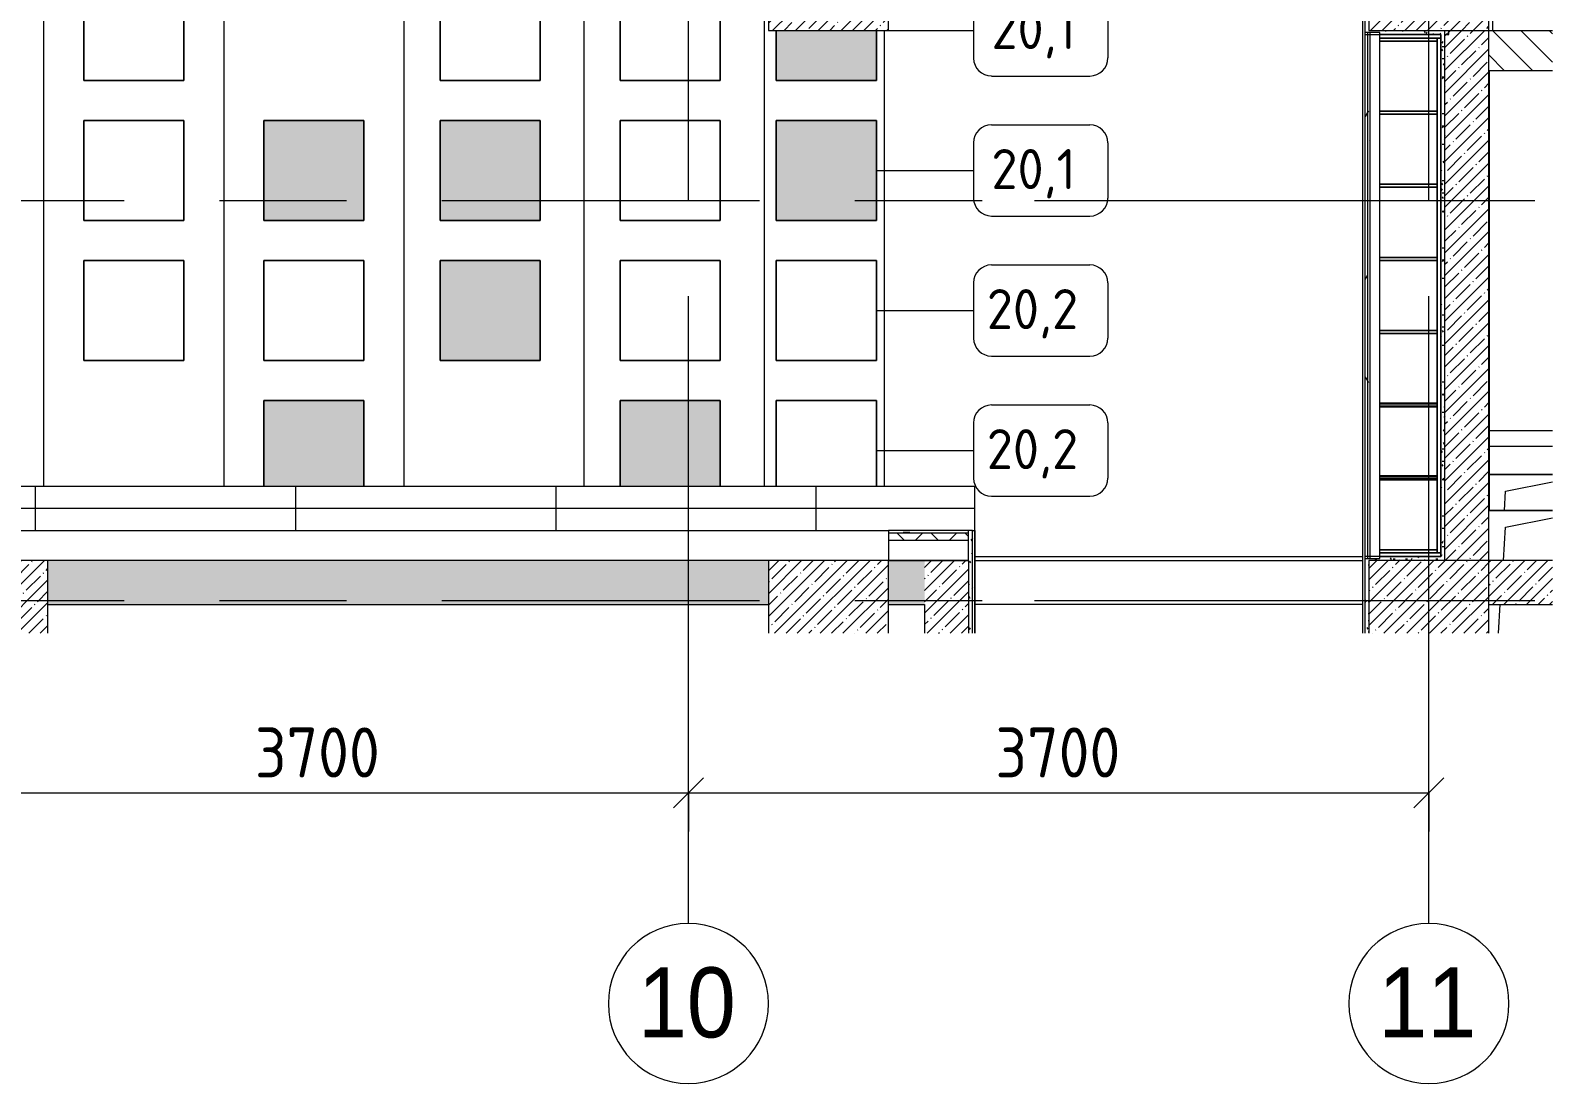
# Model space of a CAD drawing. Header units: millimetres. Extents: x -3724 to 231642, y -8553 to 29017.
# Drawn here: x 224035 to 231641, y 12586 to 17850 of the extents above; entities that cross this region are included whole.
import ezdxf

# ---------------------------------------------------------------- set-up
doc = ezdxf.new("R2010")
doc.units = ezdxf.units.MM
doc.linetypes.add('Осевая', pattern=[3175, 635, -476.25, 1587.5, -476.25])
for name, color, linetype, lineweight in [('A-ANNO-DIMS', 7, 'Continuous', 9), ('A-ANNO-DIMS-100', 7, 'Continuous', 9), ('A-GENM', 7, 'Continuous', 9), ('A-WALL', 7, 'Continuous', 9), ('I-FURN-IDEN', 7, 'Continuous', 9), ('I-WALL', 7, 'Continuous', 9), ('S-COLS', 7, 'Continuous', 9), ('S-STRS', 7, 'Continuous', 13), ('Оси', 7, 'Continuous', 9), ('Оси-1', 7, 'Continuous', 20), ('Оси-2', 7, 'Осевая', 9)]:
    doc.layers.add(name, color=color, linetype=linetype, lineweight=lineweight)
for name, color, linetype, lineweight, true_color in [('A-WALL-1', 9, 'Continuous', 9, 0x808080), ('A-WALL-FNSH-1', 9, 'Continuous', 9, 0x808080), ('A-WALL-PATT-1', 7, 'Continuous', 9, 0x787878), ('I-FURN-1', 9, 'Continuous', 9, 0x808080), ('I-FURN-4', 7, 'Continuous', 13, 0x214343), ('I-FURN-6', 7, 'Continuous', 13, 0xa8c4c4)]:
    doc.layers.add(name, color=color, linetype=linetype, lineweight=lineweight, true_color=true_color)
doc.layers.add('I-FURN-5', color=7, linetype='Continuous', lineweight=13, true_color=0xa4d9d9, transparency=1)
doc.styles.add('Arial', font='arial.ttf', dxfattribs={"width": 0.9, "height": 350})
doc.styles.add('GOST Common', font='GOST_Common.ttf', dxfattribs={"height": 200})
doc.styles.add('ISOCPEUR', font='isocpeur.ttf', dxfattribs={"width": 0.9, "height": 250})
doc.dimstyles.new('ISO-2_5_0_9К_БОЛЬШОЙ', dxfattribs={"dimscale": 304.8, "dimtxt": 248.995294, "dimasz": 0.492126, "dimexe": 0.393701, "dimexo": 0.984252, "dimgap": 0, "dimtad": 1, "dimdec": 0, "dimrnd": 10, "dimzin": 0, "dimdsep": 46, "dimtxsty": 'ISOCPEUR', "dimblk1": 'OBLIQUE', "dimblk2": 'OBLIQUE', "dimsah": 1, "dimcen": 0.09, "dimdle": 0.393701, "dimazin": 0, "dimtfac": 1, "dimtdec": 4, "dimtix": 1, "dimtmove": 0, "dimatfit": 3, "dimfxl": 1, "dimtvp": 1, "dimtolj": 1, "dimtzin": 0, "dimarcsym": 2})
pattern_1 = [(45, (197712.85, 0), (-57.02463, 57.02463), []), (45, (197769.88, 0), (-57.02463, 57.02463), [100.806, -20.161, 3.353, -16.808])]
pattern_2 = [(0, (197712.853, 0), (121.92, 30.48), [10.058, -81.382, 10.058, -81.382, -487.68]), (0, (197712.853, 0), (121.92, 30.48), [-182.88, 10.058, -172.822, 10.058, -81.382, -213.36]), (0, (197712.853, 0), (121.92, 30.48), [-457.2, 10.058, -50.902, 10.058, -142.342]), (120, (197758.573, 15.24), (-87.356454, 90.345817), [10.058, -81.382, 10.058, -81.382, -487.68]), (120, (197758.573, 15.24), (-87.356454, 90.345817), [-182.88, 10.058, -172.822, 10.058, -81.382, -213.36]), (120, (197758.573, 15.24), (-87.356454, 90.345817), [-457.2, 10.058, -50.902, 10.058, -142.342]), (240, (197773.813, 76.2), (-34.563546, -120.825817), [10.058, -81.382, 10.058, -81.382, -487.68]), (240, (197773.813, 76.2), (-34.563546, -120.825817), [-182.88, 10.058, -172.822, 10.058, -81.382, -213.36]), (240, (197773.813, 76.2), (-34.563546, -120.825817), [-457.2, 10.058, -50.902, 10.058, -142.342])]
pattern_3 = [(0, (197712.85, 0), (406.4, 101.6), [33.528, -271.272, 33.528, -271.272, -1625.6]), (0, (197712.85, 0), (406.4, 101.6), [-609.6, 33.528, -576.072, 33.528, -271.272, -711.2]), (0, (197712.85, 0), (406.4, 101.6), [-1524, 33.528, -169.672, 33.528, -474.472]), (120, (197865.25, 50.8), (-291.18818, 301.15272), [33.528, -271.272, 33.528, -271.272, -1625.6]), (120, (197865.25, 50.8), (-291.18818, 301.15272), [-609.6, 33.528, -576.072, 33.528, -271.272, -711.2]), (120, (197865.25, 50.8), (-291.18818, 301.15272), [-1524, 33.528, -169.672, 33.528, -474.472]), (240, (197916.05, 254), (-115.21182, -402.75272), [33.528, -271.272, 33.528, -271.272, -1625.6]), (240, (197916.05, 254), (-115.21182, -402.75272), [-609.6, 33.528, -576.072, 33.528, -271.272, -711.2]), (240, (197916.05, 254), (-115.21182, -402.75272), [-1524, 33.528, -169.672, 33.528, -474.472])]

# ---------------------------------------------------------------- blocks, each defined once
blk = doc.blocks.new('BSC_Колонна _Прямоугольная - 600х600-V291-План мебели_ фрагмент 1')
at = {"layer": 'S-COLS'}
h = blk.add_hatch(dxfattribs=at)
h.set_pattern_fill('FP_12', color=256, style=0, pattern_type=2)
h.set_pattern_definition([(45, (-26110, -14900), (-57.02463, 57.02463), []), (45, (-26052.975, -14900), (-57.02463, 57.02463), [100.806, -20.161, 3.353, -16.808])])
h.paths.add_polyline_path([(300, -63.5), (300, 300), (-300, 300), (-300, -63.5)])
for p, q in [((300, 300), (-300, 300)), ((-300, 300), (-300, -63.5)), ((300, -63.5), (300, 300))]:
    blk.add_line(p, q, dxfattribs=at)
blk = doc.blocks.new('BSC_Колонна _Прямоугольная - 600х600-V293-План мебели_ фрагмент 1')
at = {"layer": 'S-COLS'}
h = blk.add_hatch(dxfattribs=at)
h.set_pattern_fill('FP_38', color=256, style=0, pattern_type=2)
h.set_pattern_definition([(45, (-33310, -18150), (-57.02463, 57.02463), []), (45, (-33252.975, -18150), (-57.02463, 57.02463), [100.806, -20.161, 3.353, -16.808])])
h.paths.add_polyline_path([(300, -300), (300, 300), (-300, 300), (-300, -300), (60, -300)])
for p, q in [((300, 300), (-300, 300)), ((-300, 300), (-300, -300)), ((300, -300), (300, 300)), ((-300, -300), (300, -300))]:
    blk.add_line(p, q, dxfattribs=at)
blk = doc.blocks.new('BSC_Колонна _Прямоугольная - 600х600-V294-План мебели_ фрагмент 1')
at = {"layer": 'S-COLS'}
h = blk.add_hatch(dxfattribs=at)
h.set_pattern_fill('FP_44', color=256, style=0, pattern_type=2)
h.set_pattern_definition([(45, (-33310, -14900), (-57.02463, 57.02463), []), (45, (-33252.975, -14900), (-57.02463, 57.02463), [100.806, -20.161, 3.353, -16.808])])
h.paths.add_polyline_path([(-300, -63.5), (300, -63.5), (300, 300), (-300, 300)])
for p, q in [((300, 300), (-300, 300)), ((-300, 300), (-300, -63.5)), ((300, -63.5), (300, 300))]:
    blk.add_line(p, q, dxfattribs=at)
blk = doc.blocks.new('BSC_Колонна _Прямоугольная - 600х600-V296-План мебели_ фрагмент 1')
at = {"layer": 'S-COLS'}
h = blk.add_hatch(dxfattribs=at)
h.set_pattern_fill('FP_47', color=256, style=0, pattern_type=2)
h.set_pattern_definition([(45, (-30310, -14900), (-57.02463, 57.02463), []), (45, (-30252.975, -14900), (-57.02463, 57.02463), [100.806, -20.161, 3.353, -16.808])])
h.paths.add_polyline_path([(300, -63.5), (300, 300), (-300, 300), (-300, -63.5)])
for p, q in [((300, 300), (-300, 300)), ((-300, 300), (-300, -63.5)), ((300, -63.5), (300, 300))]:
    blk.add_line(p, q, dxfattribs=at)
blk = doc.blocks.new('GM_Отверстие прямоугольное _в плите_ - Отверстие-21959735-План мебели_ фрагмент 1')
at = {"layer": 'A-GENM'}
for p, q in [((-249.5, 750), (67.8, 750)), ((67.8, 750), (-249.5, 750)), ((-166.7, 666.7), (67.8, 713.6)), ((-172.4, 570), (-166.7, 666.7))]:
    blk.add_line(p, q, dxfattribs=at)
blk = doc.blocks.new('GM_Отверстие прямоугольное _в плите_ - Отверстие-21981135-План мебели_ фрагмент 1')
at = {"layer": 'A-GENM'}
for p, q in [((-250, 650), (67.8, 650)), ((67.8, 650), (-250, 650)), ((-166.7, 566.7), (67.8, 613.6)), ((-178.1, 400), (-166.7, 566.7)), ((-203, 36.5), (-193.2, 180))]:
    blk.add_line(p, q, dxfattribs=at)
blk = doc.blocks.new('Подушка 500500  - Подушка 500х500 _второго цвета_-30765996-План мебели_ фрагмент 1')
at = {"layer": 'I-FURN-6'}
for p, q in [((250, 250), (-250, 250)), ((-250, 250), (-250, -250)), ((-250, -250), (-250, 250)), ((-250, 250), (250, 250)), ((250, -250), (250, 250)), ((250, 250), (250, -250)), ((-250, -250), (250, -250)), ((250, -250), (-250, -250))]:
    blk.add_line(p, q, dxfattribs=at)
blk = doc.blocks.new('Подушка 500500  - Подушка 500500 -30734744-План мебели_ фрагмент 1')
at = {"layer": 'I-FURN-5'}
blk.add_hatch(color=256, dxfattribs=at).paths.add_polyline_path([(-250, -250), (250, -250), (250, 250), (-250, 250)])
at = {"layer": 'I-FURN-4'}
for p, q in [((250, 250), (-250, 250)), ((-250, 250), (-250, -250)), ((-250, -250), (-250, 250)), ((-250, 250), (250, 250)), ((250, -250), (250, 250)), ((250, 250), (250, -250)), ((-250, -250), (250, -250)), ((250, -250), (-250, -250))]:
    blk.add_line(p, q, dxfattribs=at)
blk = doc.blocks.new('Подушка 500500  - Подушка 500500 -V301-План мебели_ фрагмент 1')
at = {"layer": 'I-FURN-5'}
blk.add_hatch(color=256, dxfattribs=at).paths.add_polyline_path([(250, -180), (250, 250), (-250, 250), (-250, -180)])
at = {"layer": 'I-FURN-4'}
for p, q in [((250, 250), (-250, 250)), ((-250, 250), (-250, -180)), ((-250, -180), (-250, 250)), ((-250, 250), (250, 250)), ((250, -180), (250, 250)), ((250, 250), (250, -180))]:
    blk.add_line(p, q, dxfattribs=at)
blk = doc.blocks.new('Подушка 500500  - Подушка 500500 -V310-План мебели_ фрагмент 1')
at = {"layer": 'I-FURN-5'}
blk.add_hatch(color=256, dxfattribs=at).paths.add_polyline_path([(-250, -250), (250, -250), (250, 0), (-250, 0)])
at = {"layer": 'I-FURN-4'}
for p, q in [((-250, 0), (-250, -250)), ((-250, -250), (-250, 0)), ((250, -250), (250, 0)), ((250, 0), (250, -250)), ((-250, -250), (250, -250)), ((250, -250), (-250, -250))]:
    blk.add_line(p, q, dxfattribs=at)
blk = doc.blocks.new('Подушка 500500  - Подушка 500500 -V311-План мебели_ фрагмент 1')
at = {"layer": 'I-FURN-5'}
blk.add_hatch(color=256, dxfattribs=at).paths.add_polyline_path([(250, -250), (250, 250), (-250, 250), (-250, -250)])
at = {"layer": 'I-FURN-4'}
for p, q in [((250, 250), (-250, 250)), ((-250, 250), (-250, -250)), ((-250, -250), (-250, 250)), ((-250, 250), (250, 250)), ((250, -250), (250, 250)), ((250, 250), (250, -250)), ((-250, -250), (250, -250)), ((250, -250), (-250, -250))]:
    blk.add_line(p, q, dxfattribs=at)
blk = doc.blocks.new('Подушка 500500  - Подушка 500х500 _второго цвета_-V312-План мебели_ фрагмент 1')
at = {"layer": 'I-FURN-6'}
for p, q in [((250, 250), (-250, 250)), ((-250, 250), (-250, -250)), ((-250, -250), (-250, 250)), ((-250, 250), (250, 250)), ((250, -250), (250, 250)), ((250, 250), (250, -250)), ((-250, -250), (250, -250)), ((250, -250), (-250, -250))]:
    blk.add_line(p, q, dxfattribs=at)
blk = doc.blocks.new('Подушка 500500  - Подушка 500х500 _второго цвета_-V313-План мебели_ фрагмент 1')
at = {"layer": 'I-FURN-6'}
for p, q in [((250, 250), (-250, 250)), ((-250, 250), (-250, -180)), ((-250, -180), (-250, 250)), ((-250, 250), (250, 250)), ((250, -180), (250, 250)), ((250, 250), (250, -180))]:
    blk.add_line(p, q, dxfattribs=at)
blk = doc.blocks.new('Стеллаж демонстрационный 1_309 - Стеллаж демонстрационный 1_309-32404266-План мебели_ фрагмент 1')
at = {"layer": 'I-FURN-1'}
for p, q in [((1305, 380), (-1305, 380)), ((-1305, 380), (-1287, 380)), ((-1305, 380), (1305, 380)), ((-1287, 380), (-1305, 380)), ((-1305, 380), (-1287, 380)), ((1287, 380), (-1287, 380)), ((-1287, 380), (-1287, 362)), ((-1287, 362), (-1287, 380)), ((-1287, 380), (1287, 380)), ((1287, 380), (-1287, 380)), ((-1287, 380), (-1287, 362)), ((-1287, 362), (-1287, 380)), ((-1287, 380), (1287, 380)), ((1287, 380), (-1287, 380)), ((-1287, 380), (-1287, 75)), ((-1287, 75), (-1287, 380)), ((-1287, 380), (1287, 380)), ((1287, 380), (-1287, 380)), ((-1287, 380), (-1287, 362)), ((-1287, 362), (-1287, 380)), ((-1287, 380), (1287, 380)), ((-1287, 380), (1287, 380)), ((1287, 380), (-1287, 380)), ((-1287, 380), (1287, 380)), ((-1272, 362), (-1287, 362)), ((-1287, 362), (-1287, 75)), ((-1287, 75), (-1287, 362)), ((-1287, 362), (-1272, 362)), ((-1272, 362), (-1287, 362)), ((-1287, 362), (-1287, 75)), ((-1287, 75), (-1287, 362)), ((-1287, 362), (-1272, 362)), ((-1287, 362), (-1287, 75)), ((-1287, 75), (-1287, 362)), ((-1287, 362), (-1287, 75)), ((-1287, 75), (-1287, 362)), ((-1287, 362), (-1287, 75)), ((-1287, 75), (-1287, 362)), ((-1272, 362), (-1287, 362)), ((-1287, 362), (-1287, 75)), ((-1287, 75), (-1287, 362)), ((-1287, 362), (-1272, 362)), ((-1287, 75), (-1287, 362)), ((-1287, 362), (1287, 362)), ((-1272, 362), (-1287, 362)), ((-1287, 362), (-1287, 75)), ((-1272, 75), (-1272, 362)), ((-1272, 362), (-1272, 75)), ((-1272, 75), (-1272, 362)), ((-1272, 362), (-1272, 75)), ((-1272, 75), (-1272, 362)), ((-1272, 362), (-1272, 75)), ((-921.4, 362), (-1272, 362)), ((-906.4, 362), (-921.4, 362)), ((-921.4, 362), (-921.4, 75)), ((-921.4, 75), (-921.4, 362)), ((-921.4, 362), (-906.4, 362)), ((-906.4, 362), (-921.4, 362)), ((-921.4, 362), (-921.4, 75)), ((-921.4, 75), (-921.4, 362)), ((-921.4, 362), (-906.4, 362)), ((-906.4, 362), (-921.4, 362)), ((-921.4, 362), (-921.4, 75)), ((-921.4, 75), (-921.4, 362)), ((-921.4, 362), (-906.4, 362)), ((-907.2, 362), (-921.4, 362)), ((-906.4, 75), (-906.4, 362)), ((-906.4, 362), (-906.4, 75)), ((-906.4, 75), (-906.4, 362)), ((-906.4, 362), (-906.4, 75)), ((-906.4, 75), (-906.4, 362)), ((-906.4, 362), (-906.4, 75)), ((-555.9, 362), (-906.4, 362)), ((-540.9, 362), (-555.9, 362)), ((-555.9, 362), (-555.9, 75)), ((-555.9, 75), (-555.9, 362)), ((-555.9, 362), (-540.9, 362)), ((-540.9, 362), (-555.9, 362)), ((-555.9, 362), (-555.9, 75)), ((-555.9, 75), (-555.9, 362)), ((-555.9, 362), (-540.9, 362)), ((-540.9, 362), (-555.9, 362)), ((-555.9, 362), (-555.9, 75)), ((-555.9, 75), (-555.9, 362)), ((-555.9, 362), (-540.9, 362)), ((-540.9, 362), (-555.9, 362)), ((-540.9, 75), (-540.9, 362)), ((-540.9, 362), (-540.9, 75)), ((-540.9, 75), (-540.9, 362)), ((-540.9, 362), (-540.9, 75)), ((-540.9, 75), (-540.9, 362)), ((-540.9, 362), (-540.9, 75)), ((-190.3, 362), (-540.9, 362)), ((-175.3, 362), (-190.3, 362)), ((-190.3, 362), (-190.3, 75)), ((-190.3, 75), (-190.3, 362)), ((-190.3, 362), (-175.3, 362)), ((-175.3, 362), (-190.3, 362)), ((-190.3, 362), (-190.3, 75)), ((-190.3, 75), (-190.3, 362)), ((-190.3, 362), (-175.3, 362)), ((-175.3, 362), (-190.3, 362)), ((-190.3, 362), (-190.3, 75)), ((-190.3, 75), (-190.3, 362)), ((-190.3, 362), (-175.3, 362)), ((-175.3, 362), (-190.3, 362)), ((-175.3, 75), (-175.3, 362)), ((-175.3, 362), (-175.3, 75)), ((-175.3, 75), (-175.3, 362)), ((-175.3, 362), (-175.3, 75)), ((-175.3, 75), (-175.3, 362)), ((-175.3, 362), (-175.3, 75)), ((174.2, 362), (-175.3, 362)), ((189.2, 362), (174.2, 362)), ((174.2, 362), (174.2, 75)), ((174.2, 75), (174.2, 362)), ((174.2, 362), (189.2, 362)), ((189.2, 362), (174.2, 362)), ((174.2, 362), (174.2, 75)), ((174.2, 75), (174.2, 362)), ((174.2, 362), (189.2, 362)), ((189.2, 362), (174.2, 362)), ((174.2, 362), (174.2, 75)), ((174.2, 75), (174.2, 362)), ((174.2, 362), (189.2, 362)), ((189.2, 362), (174.2, 362)), ((189.2, 75), (189.2, 362)), ((189.2, 362), (189.2, 75)), ((189.2, 75), (189.2, 362)), ((189.2, 362), (189.2, 75)), ((189.2, 75), (189.2, 362)), ((189.2, 362), (189.2, 75)), ((537.6, 362), (189.2, 362)), ((552.6, 362), (537.6, 362)), ((537.6, 362), (537.6, 75)), ((537.6, 75), (537.6, 362)), ((537.6, 362), (552.6, 362)), ((552.6, 362), (537.6, 362)), ((537.6, 362), (537.6, 75)), ((537.6, 75), (537.6, 362)), ((537.6, 362), (552.6, 362)), ((540.9, 362), (537.6, 362)), ((552.6, 362), (540.9, 362)), ((540.9, 362), (540.9, 75)), ((540.9, 75), (540.9, 362)), ((540.9, 362), (552.6, 362)), ((552.6, 362), (540.9, 362)), ((552.6, 75), (552.6, 362)), ((552.6, 362), (552.6, 75)), ((552.6, 75), (552.6, 362)), ((552.6, 362), (552.6, 75)), ((555.9, 362), (552.6, 362)), ((552.6, 362), (555.9, 362)), ((555.9, 362), (552.6, 362)), ((555.9, 75), (555.9, 362)), ((555.9, 362), (555.9, 75)), ((901.1, 362), (555.9, 362)), ((916.1, 362), (901.1, 362)), ((901.1, 362), (901.1, 75)), ((901.1, 75), (901.1, 362)), ((901.1, 362), (916.1, 362)), ((916.1, 362), (901.1, 362)), ((901.1, 362), (901.1, 75)), ((901.1, 75), (901.1, 362)), ((901.1, 362), (916.1, 362)), ((906.4, 362), (901.1, 362)), ((916.1, 362), (906.4, 362)), ((906.4, 362), (906.4, 75)), ((906.4, 75), (906.4, 362)), ((906.4, 362), (916.1, 362)), ((916.1, 362), (906.4, 362)), ((916.1, 75), (916.1, 362)), ((916.1, 362), (916.1, 75)), ((916.1, 75), (916.1, 362)), ((916.1, 362), (916.1, 75)), ((921.4, 362), (916.1, 362)), ((916.1, 362), (921.4, 362)), ((921.4, 362), (916.1, 362)), ((921.4, 75), (921.4, 362)), ((921.4, 362), (921.4, 75)), ((1272, 362), (921.4, 362)), ((1287, 362), (1272, 362)), ((1272, 362), (1272, 75)), ((1272, 75), (1272, 362)), ((1272, 362), (1287, 362)), ((1287, 362), (1272, 362)), ((1272, 362), (1272, 75)), ((1272, 75), (1272, 362)), ((1272, 362), (1287, 362)), ((1287, 362), (1272, 362)), ((1272, 362), (1272, 75)), ((1272, 75), (1272, 362)), ((1272, 362), (1287, 362)), ((1287, 362), (1272, 362)), ((1287, 75), (1287, 380)), ((1287, 380), (1305, 380)), ((1305, 380), (1287, 380)), ((1287, 380), (1305, 380)), ((1287, 362), (1287, 379.9)), ((1287, 379.9), (1287, 362)), ((1287, 362), (1287, 379.9)), ((1287, 379.9), (1287, 362)), ((1287, 379.9), (1287, 75)), ((1287, 362), (1287, 379.9)), ((1287, 379.9), (1287, 362)), ((1287, 75), (1287, 362)), ((1287, 362), (1287, 75)), ((1287, 75), (1287, 362)), ((1287, 362), (1287, 75)), ((1287, 75), (1287, 362)), ((1287, 362), (1287, 75)), ((1287, 75), (1287, 362)), ((1287, 362), (1287, 75)), ((1287, 75), (1287, 362)), ((1287, 362), (1287, 75)), ((1287, 75), (1287, 362)), ((1287, 362), (1287, 75)), ((1287, 362), (1287, 75)), ((1287, 75), (1287, 362)), ((1305, 75), (1305, 380)), ((1305, 380), (1305, 75)), ((1305, 380), (1305, 75)), ((1305, 75), (1305, 380)), ((1305, 380), (1305, 75)), ((-1305, 303.2), (-1305, 75)), ((-1305, 75), (-1305, 303.2)), ((-1305, 75), (-1305, 303.2)), ((-1305, 303.2), (-1305, 75)), ((-1305, 75), (-1305, 303.2))]:
    blk.add_line(p, q, dxfattribs=at)
blk = doc.blocks.new('Перекрытия 2 - Перекрытия 4-32990152-План мебели_ фрагмент 1')
at = {"layer": 'S-STRS'}
for p, q in [((26410, 15550), (26410, 19180)), ((27310, 15550), (27310, 19180)), ((28210, 15550), (28210, 19180)), ((29110, 15550), (29110, 19180)), ((30010, 15550), (30010, 19180)), ((30610, 15550), (30610, 17830))]:
    blk.add_line(p, q, dxfattribs=at)
blk = doc.blocks.new('Стены наклон_ амфитеатр - Стены наклон_ амфитеатр-32992696-План мебели_ фрагмент 1')
at = {"layer": 'A-WALL-PATT-1'}
h = blk.add_hatch(dxfattribs=at)
h.set_pattern_fill('FP_218', color=256, style=0, pattern_type=2)
h.set_pattern_definition([(180, (26460, 15460), (-4e-13, -3050), []), (270, (26460, 15460), (1300, 8e-14), [])])
h.paths.add_polyline_path([(21879, 15350), (31041, 15350), (31041, 15570), (21879, 15570)])
at = {"layer": 'A-WALL'}
for p, q in [((31041, 15570), (21879, 15570)), ((31041, 15350), (31041, 15570)), ((31030, 15350), (31041, 15350))]:
    blk.add_line(p, q, dxfattribs=at)
blk = doc.blocks.new('BSC_Колонна _Прямоугольная - 600х600-V316-План мебели_ фрагмент 1')
at = {"layer": 'S-COLS'}
h = blk.add_hatch(dxfattribs=at)
h.set_pattern_fill('FP_71', color=256, style=0, pattern_type=2)
h.set_pattern_definition([(45, (-30310, -18150), (-57.02463, 57.02463), []), (45, (-30252.975, -18150), (-57.02463, 57.02463), [100.806, -20.161, 3.353, -16.808])])
h.paths.add_polyline_path([(300, -300), (300, 300), (-300, 300), (-300, -300), (280, -300)])
for p, q in [((300, 300), (-300, 300)), ((-300, 300), (-300, -300)), ((300, -300), (300, 300)), ((-300, -300), (300, -300))]:
    blk.add_line(p, q, dxfattribs=at)
blk = doc.blocks.new('Ось сетки - D8-29747960-План мебели_ фрагмент 1')
at = {"layer": 'Оси-1'}
for start, end in [(360, 180), (180, 360)]:
    blk.add_arc((0, 0), 4, start, end, dxfattribs=at)
blk = doc.blocks.new('DIMBLOCK137-План мебели_ фрагмент 1')
at = {"layer": 'A-ANNO-DIMS-100'}
for p, q in [((223622.9, 13845.3), (223622.9, 14159.3)), ((227322.9, 13845.3), (227322.9, 14159.3)), ((223622.9, 14039.3), (227322.9, 14039.3)), ((223622.9, 14039.3), (223622.9, 13845.3)), ((227322.9, 14039.3), (227322.9, 13845.3))]:
    blk.add_line(p, q, dxfattribs=at)
at = {"layer": 'A-ANNO-DIMS-100', "lineweight": 20}
for p, q in [((223622.9, 14039.3), (223697.9, 14114.3)), ((227322.9, 14039.3), (227397.9, 14114.3)), ((223622.9, 14039.3), (223547.9, 13964.3)), ((227322.9, 14039.3), (227247.9, 13964.3))]:
    blk.add_line(p, q, dxfattribs=at)
at = {"layer": 'A-ANNO-DIMS-100', "color": 0, "insert": (225156.8, 14365.9), "char_height": 250, "width": 758.478, "attachment_point": 1, "line_spacing_factor": 1.149209, "style": 'ISOCPEUR'}
blk.add_mtext('3700', dxfattribs=at)
blk = doc.blocks.new('_Oblique')
at = {"color": 0, "linetype": 'ByBlock', "lineweight": -2}
blk.add_line((-0.5, -0.5), (0.5, 0.5), dxfattribs=at)
blk = doc.blocks.new('DIMBLOCK138-План мебели_ фрагмент 1')
at = {"layer": 'A-ANNO-DIMS-100'}
for p, q in [((227322.9, 13845.3), (227322.9, 14159.3)), ((231022.9, 13845.3), (231022.9, 14159.3)), ((227322.9, 14039.3), (231022.9, 14039.3)), ((227322.9, 14039.3), (227322.9, 13845.3)), ((231022.9, 14039.3), (231022.9, 13845.3))]:
    blk.add_line(p, q, dxfattribs=at)
at = {"layer": 'A-ANNO-DIMS-100', "lineweight": 20}
for p, q in [((227322.9, 14039.3), (227397.9, 14114.3)), ((231022.9, 14039.3), (231097.9, 14114.3)), ((227322.9, 14039.3), (227247.9, 13964.3)), ((231022.9, 14039.3), (230947.9, 13964.3))]:
    blk.add_line(p, q, dxfattribs=at)
at = {"layer": 'A-ANNO-DIMS-100', "color": 0, "insert": (228856.8, 14365.9), "char_height": 250, "width": 758.478, "attachment_point": 1, "line_spacing_factor": 1.149209, "style": 'ISOCPEUR'}
blk.add_mtext('3700', dxfattribs=at)
blk = doc.blocks.new('Марка_Мебель - В прямоуг_Balcon_Марка-25523697-План мебели_ фрагмент 1')
at = {"layer": 'I-FURN-IDEN'}
for p, q in [((-2.455, 2.278), (2.455, 2.278)), ((-3.355, 1.378), (-3.355, -1.384)), ((3.355, 1.378), (3.355, -1.378)), ((-2.461, -2.278), (2.455, -2.278))]:
    blk.add_line(p, q, dxfattribs=at)
for centre, radius, start, end in [((-2.455, 1.378), 0.9, 90, 180), ((2.455, 1.378), 0.9, 0, 90), ((-2.461, -1.384), 0.893, 180, 270), ((2.455, -1.378), 0.9, 270, 0)]:
    blk.add_arc(centre, radius, start, end, dxfattribs=at)

msp = doc.modelspace()

# ---------------------------------------------------------------- hatches: boundary and pattern name
at = {"layer": 'I-WALL'}
h = msp.add_hatch(dxfattribs=at)
h.set_pattern_fill('FP_103', color=256, style=0, pattern_type=2)
h.set_pattern_definition(pattern_2)
h.paths.add_polyline_path([(230712.9, 17840), (230722.9, 17840), (230722.9, 18450), (230702.9, 18450), (230702.9, 17840)])
h = msp.add_hatch(dxfattribs=at)
h.set_pattern_fill('FP_116', color=256, style=0, pattern_type=2)
h.set_pattern_definition(pattern_3)
h.paths.add_polyline_path([(230702.9, 15210), (230715.4, 15210), (230715.4, 17840), (230702.9, 17840), (230702.9, 15218.3)])
h = msp.add_hatch(dxfattribs=at)
h.set_pattern_fill('FP_116', color=256, style=0, pattern_type=2)
h.set_pattern_definition(pattern_3)
h.paths.add_polyline_path([(230727.9, 15210), (230727.9, 17840), (230715.4, 17840), (230715.4, 15210), (230722.9, 15210)])
h = msp.add_hatch(dxfattribs=at)
h.set_pattern_fill('FP_103', color=256, style=0, pattern_type=2)
h.set_pattern_definition(pattern_2)
h.paths.add_polyline_path([(231083.3, 17830), (231102.9, 17830), (231102.9, 17850), (230722.9, 17850), (230723.2, 17840), (230777.9, 17840), (230777.9, 17830), (231082.9, 17830)])
h = msp.add_hatch(dxfattribs=at)
h.set_pattern_fill('FP_103', color=256, style=0, pattern_type=2)
h.set_pattern_definition(pattern_2)
h.paths.add_polyline_path([(231102.9, 15200), (231102.9, 17830), (231082.9, 17830), (231083, 15200)])
h = msp.add_hatch(dxfattribs=at)
h.set_pattern_fill('FP_1', color=256, style=0, pattern_type=2)
h.set_pattern_definition(pattern_1)
h.paths.add_polyline_path([(231102.9, 15200), (231322.9, 15200), (231322.9, 17850), (231102.9, 17850), (231102.9, 15238)])
h = msp.add_hatch(dxfattribs=at)
h.set_pattern_fill('FP_16', color=256, style=0, pattern_type=2)
h.set_pattern_definition([(135, (197712.85, 0), (-70.71068, -70.71068), [])])
h.paths.add_polyline_path([(231640.7, 17650), (231640.7, 17850), (231322.9, 17850), (231323.4, 17650)])
h = msp.add_hatch(dxfattribs=at)
h.set_pattern_fill('FP_116', color=256, style=0, pattern_type=2)
h.set_pattern_definition(pattern_3)
h.paths.add_polyline_path([(228502.9, 15337), (228722.9, 15337), (228722.9, 15350), (228322.9, 15350), (228322.9, 15337)])
h = msp.add_hatch(dxfattribs=at)
h.set_pattern_fill('FP_117', color=256, style=0, pattern_type=2)
h.set_pattern_definition([(135, (197712.85, 0), (-84.8528, -84.8528), []), (225, (197712.85, 0), (84.8528, -84.8528), [])])
h.paths.add_polyline_path([(228322.9, 15300), (228722.9, 15300), (228722.9, 15337), (228322.9, 15337)])
h = msp.add_hatch(dxfattribs=at)
h.set_pattern_fill('FP_103', color=256, style=0, pattern_type=2)
h.set_pattern_definition(pattern_2)
h.paths.add_polyline_path([(228722.9, 14836.5), (228742.9, 14836.5), (228742.9, 15350), (228722.9, 15350), (228722.9, 14980)])
h = msp.add_hatch(dxfattribs=at)
h.set_pattern_fill('FP_103', color=256, style=0, pattern_type=2)
h.set_pattern_definition(pattern_2)
h.paths.add_polyline_path([(231082.9, 15200), (231082.9, 15220), (230777.9, 15220), (230777.9, 15210), (230702.9, 15210), (230702.9, 15200), (231082.7, 15200)])
h = msp.add_hatch(dxfattribs=at)
h.set_pattern_fill('FP_1', color=256, style=0, pattern_type=2)
h.set_pattern_definition(pattern_1)
h.paths.add_polyline_path([(219622.9, 14980), (219622.9, 15200), (216423.1, 15200), (216423.1, 14980), (218948.1, 14980)])
h.paths.add_polyline_path([(228502.9, 14980), (228502.9, 15200), (228322.9, 15200), (228322.9, 14980)])
h.paths.add_polyline_path([(223522.9, 14980), (223522.9, 15200), (220222.9, 15200), (220222.9, 14980), (221486.6, 14980)])
h.paths.add_polyline_path([(227722.9, 14980), (227722.9, 15200), (224122.9, 15200), (224122.9, 14980), (226563.7, 14980)])
h.paths.add_polyline_path([(215299, 14980), (215823.1, 14980.3), (215823.1, 15200), (212032.9, 15199.1), (212032.9, 14980), (215140.4, 14980)])
h = msp.add_hatch(dxfattribs=at)
h.set_pattern_fill('FP_1', color=256, style=0, pattern_type=2)
h.set_pattern_definition(pattern_1)
h.paths.add_polyline_path([(228722.9, 14836.5), (228722.9, 15200), (228502.9, 15200), (228502.9, 14836.5), (228535.1, 14836.5)])
h = msp.add_hatch(dxfattribs=at)
h.set_pattern_fill('FP_103', color=256, style=0, pattern_type=2)
h.set_pattern_definition(pattern_2)
h.paths.add_polyline_path([(230702.9, 14836.5), (230722.9, 14836.5), (230722.9, 15200), (230702.9, 15200), (230702.9, 14980)])
h = msp.add_hatch(dxfattribs=at)
h.set_pattern_fill('FP_1', color=256, style=0, pattern_type=2)
h.set_pattern_definition(pattern_1)
h.paths.add_polyline_path([(231322.9, 14980), (231640.7, 14980), (231640.7, 15200), (231322.9, 15200)])

# ---------------------------------------------------------------- linework, layer by layer
at = {"layer": 'A-WALL'}
for p, q in [((230715.4, 17840), (230715.4, 15210)), ((230727.9, 17840), (230727.9, 15210)), ((231322.9, 17850), (231640.7, 17850)), ((228722.9, 15337), (228322.9, 15337)), ((228722.9, 15300), (228322.9, 15300)), ((228722.9, 15200), (228722.9, 15200)), ((228722.9, 15200), (228722.9, 14836.5))]:
    msp.add_line(p, q, dxfattribs=at)
at = {"layer": 'A-WALL-1'}
for p, q in [((231342.9, 17850), (231342.9, 18729)), ((230702.9, 18470), (230702.9, 17840)), ((230702.9, 17830), (231082.9, 17830)), ((230777.9, 17840), (230727.9, 17840)), ((230777.9, 15210), (230777.9, 17840)), ((231082.9, 17830), (231082.9, 15220)), ((231102.9, 15200), (231102.9, 17850)), ((231102.9, 17830), (231122.9, 17830)), ((231122.9, 17830), (231122.9, 17850)), ((231322.9, 15200), (231322.9, 17850)), ((231322.9, 17650), (231640.7, 17650)), ((228742.9, 15350), (228322.9, 15350)), ((228322.9, 15350), (228322.9, 15200)), ((228722.9, 15200), (228722.9, 15350)), ((228742.9, 14836.5), (228742.9, 15350)), ((231082.9, 15220), (230702.9, 15220)), ((227722.9, 15200), (224122.9, 15200)), ((228722.9, 15200), (228322.9, 15200)), ((228322.9, 15200), (228722.9, 15200)), ((230702.9, 15210), (230702.9, 14836.5)), ((230727.9, 15210), (230777.9, 15210)), ((231640.7, 15200), (231322.9, 15200)), ((224122.9, 14980), (227722.9, 14980)), ((228322.9, 14980), (228502.9, 14980)), ((228502.9, 14980), (228502.9, 14836.5)), ((231322.9, 14980), (231640.7, 14980))]:
    msp.add_line(p, q, dxfattribs=at)
at = {"layer": 'A-WALL-FNSH-1'}
for p, q in [((230727.9, 17840), (230702.9, 17840)), ((230702.9, 17840), (230702.9, 15210)), ((230702.9, 15210), (230727.9, 15210))]:
    msp.add_line(p, q, dxfattribs=at)
at = {"layer": 'I-FURN-IDEN'}
for p, q in [((228261.9, 17850), (228747.8, 17850)), ((228261.9, 17150), (228747.8, 17150)), ((228261.9, 16450), (228747.8, 16450)), ((228261.9, 15750), (228747.8, 15750))]:
    msp.add_line(p, q, dxfattribs=at)
at = {"layer": 'I-WALL'}
for p, q in [((230691.9, 14836.5), (230691.9, 18481)), ((230692.9, 14836.5), (230692.9, 18480)), ((231081.9, 17829), (230777.9, 17829)), ((231082.3, 15221), (231082.3, 17829)), ((231323.3, 17650), (231323.3, 15450)), ((231323.3, 15850), (231640.7, 15850)), ((231640.7, 15770), (231323.3, 15770)), ((219622.9, 15350), (228322.9, 15350)), ((228752.9, 15350), (228752.9, 14836.5)), ((228753.9, 15350), (228753.9, 14836.5)), ((228753.9, 15221), (230691.9, 15221)), ((228753.9, 15220), (230691.9, 15220)), ((230777.9, 15221), (231081.9, 15221)), ((228753.9, 15200), (230691.9, 15200)), ((230691.9, 14980), (228753.9, 14980))]:
    msp.add_line(p, q, dxfattribs=at)
at = {"layer": 'Оси'}
for p, q in [((229052.9, 17000), (231552.9, 17000)), ((227322.9, 13385.9), (227322.9, 15885.9)), ((231022.9, 13385.9), (231022.9, 15885.9)), ((229052.9, 15000), (231552.9, 15000))]:
    msp.add_line(p, q, dxfattribs=at)
at = {"layer": 'Оси-2'}
for p, q in [((227322.9, 15885.9), (227322.9, 24898.1)), ((231022.9, 15885.9), (231022.9, 24898.1)), ((212280.1, 17000), (229052.9, 17000)), ((212280.1, 15000), (229052.9, 15000))]:
    msp.add_line(p, q, dxfattribs=at)

# ---------------------------------------------------------------- block references
at = {"layer": 'A-GENM'}
for name, p in [('GM_Отверстие прямоугольное _в плите_ - Отверстие-21959735-План мебели_ фрагмент 1', (231572.9, 14880)), ('GM_Отверстие прямоугольное _в плите_ - Отверстие-21981135-План мебели_ фрагмент 1', (231572.9, 14800))]:
    msp.add_blockref(name, p, dxfattribs=at)
at = {"layer": 'A-WALL'}
msp.add_blockref('Стены наклон_ амфитеатр - Стены наклон_ амфитеатр-32992696-План мебели_ фрагмент 1', (197712.9, 0), dxfattribs=at)
at = {"layer": 'I-FURN-1', "rotation": 270}
msp.add_blockref('Стеллаж демонстрационный 1_309 - Стеллаж демонстрационный 1_309-32404266-План мебели_ фрагмент 1', (230702.9, 16525), dxfattribs=at)
at = {"layer": 'I-FURN-4'}
for name, p in [('Подушка 500500  - Подушка 500500 -V310-План мебели_ фрагмент 1', (228011.9, 17850)), ('Подушка 500500  - Подушка 500500 -30734744-План мебели_ фрагмент 1', (225451.9, 17150)), ('Подушка 500500  - Подушка 500500 -30734744-План мебели_ фрагмент 1', (226331.9, 17150)), ('Подушка 500500  - Подушка 500500 -V311-План мебели_ фрагмент 1', (228011.9, 17150)), ('Подушка 500500  - Подушка 500500 -30734744-План мебели_ фрагмент 1', (226331.9, 16450)), ('Подушка 500500  - Подушка 500500 -V301-План мебели_ фрагмент 1', (225451.9, 15750)), ('Подушка 500500  - Подушка 500500 -V301-План мебели_ фрагмент 1', (227231.9, 15750))]:
    msp.add_blockref(name, p, dxfattribs=at)
at = {"layer": 'I-FURN-6'}
for name, p in [('Подушка 500500  - Подушка 500х500 _второго цвета_-30765996-План мебели_ фрагмент 1', (224551.9, 17850)), ('Подушка 500500  - Подушка 500х500 _второго цвета_-30765996-План мебели_ фрагмент 1', (226331.9, 17850)), ('Подушка 500500  - Подушка 500х500 _второго цвета_-30765996-План мебели_ фрагмент 1', (227231.9, 17850)), ('Подушка 500500  - Подушка 500х500 _второго цвета_-30765996-План мебели_ фрагмент 1', (224551.9, 17150)), ('Подушка 500500  - Подушка 500х500 _второго цвета_-30765996-План мебели_ фрагмент 1', (227231.9, 17150)), ('Подушка 500500  - Подушка 500х500 _второго цвета_-30765996-План мебели_ фрагмент 1', (224551.9, 16450)), ('Подушка 500500  - Подушка 500х500 _второго цвета_-30765996-План мебели_ фрагмент 1', (225451.9, 16450)), ('Подушка 500500  - Подушка 500х500 _второго цвета_-30765996-План мебели_ фрагмент 1', (227231.9, 16450)), ('Подушка 500500  - Подушка 500х500 _второго цвета_-V312-План мебели_ фрагмент 1', (228011.9, 16450)), ('Подушка 500500  - Подушка 500х500 _второго цвета_-V313-План мебели_ фрагмент 1', (228011.9, 15750))]:
    msp.add_blockref(name, p, dxfattribs=at)
at = {"layer": 'I-FURN-IDEN', "xscale": 99.99999999999993, "yscale": 99.99999999999993, "zscale": 99.99999999999993}
for p in [(229083.3, 17850), (229083.3, 17150), (229083.3, 16450), (229083.3, 15750)]:
    msp.add_blockref('Марка_Мебель - В прямоуг_Balcon_Марка-25523697-План мебели_ фрагмент 1', p, dxfattribs=at)
at = {"layer": 'S-COLS'}
for name, p in [('BSC_Колонна _Прямоугольная - 600х600-V316-План мебели_ фрагмент 1', (228022.9, 18150)), ('BSC_Колонна _Прямоугольная - 600х600-V293-План мебели_ фрагмент 1', (231022.9, 18150)), ('BSC_Колонна _Прямоугольная - 600х600-V291-План мебели_ фрагмент 1', (223822.9, 14900)), ('BSC_Колонна _Прямоугольная - 600х600-V296-План мебели_ фрагмент 1', (228022.9, 14900)), ('BSC_Колонна _Прямоугольная - 600х600-V294-План мебели_ фрагмент 1', (231022.9, 14900))]:
    msp.add_blockref(name, p, dxfattribs=at)
at = {"layer": 'S-STRS'}
msp.add_blockref('Перекрытия 2 - Перекрытия 4-32990152-План мебели_ фрагмент 1', (197692.9, 20), dxfattribs=at)
at = {"layer": 'Оси-1', "xscale": 99.99999999999993, "yscale": 99.99999999999993, "zscale": 99.99999999999993}
for p in [(227322.9, 12985.9), (231022.9, 12985.9)]:
    msp.add_blockref('Ось сетки - D8-29747960-План мебели_ фрагмент 1', p, dxfattribs=at)

# ---------------------------------------------------------------- texts
at = {"layer": 'I-FURN-IDEN', "char_height": 200, "attachment_point": 1, "style": 'GOST Common'}
for s, insert, width in [('20,1', (228836.8, 17957.1), 561.181), ('20,1', (228836.8, 17257.1), 561.181), ('20,2', (228813.8, 16557.1), 617.299), ('20,2', (228813.8, 15857.1), 617.299)]:
    msp.add_mtext(s, dxfattribs=dict(at, insert=insert, width=width))
at = {"layer": 'Оси', "char_height": 350, "width": 606.076, "attachment_point": 1, "style": 'Arial'}
for s, insert in [('10', (227070.2, 13166.6)), ('11', (230770.2, 13166.6))]:
    msp.add_mtext(s, dxfattribs=dict(at, insert=insert))

# ---------------------------------------------------------------- dimensions: what is measured, and where the dimension line sits
at = {"layer": 'A-ANNO-DIMS'}
for base, p1, p2, picture, middle in [((227322.9, 14039.3), (223622.9, 14145.3), (227322.9, 14145.3), 'DIMBLOCK137-План мебели_ фрагмент 1', (225472.9, 14164.3)), ((231022.9, 14039.3), (227322.9, 14145.3), (231022.9, 14145.3), 'DIMBLOCK138-План мебели_ фрагмент 1', (229172.9, 14164.3))]:
    dim = msp.add_linear_dim(base=base, p1=p1, p2=p2, dimstyle='ISO-2_5_0_9К_БОЛЬШОЙ', override={"dimpost": '<>', "dimfxl": 3700}, dxfattribs=at)
    dim.commit()
    dim.dimension.update_dxf_attribs({"geometry": picture, "text_midpoint": middle})

doc.saveas('drawing.dxf')
